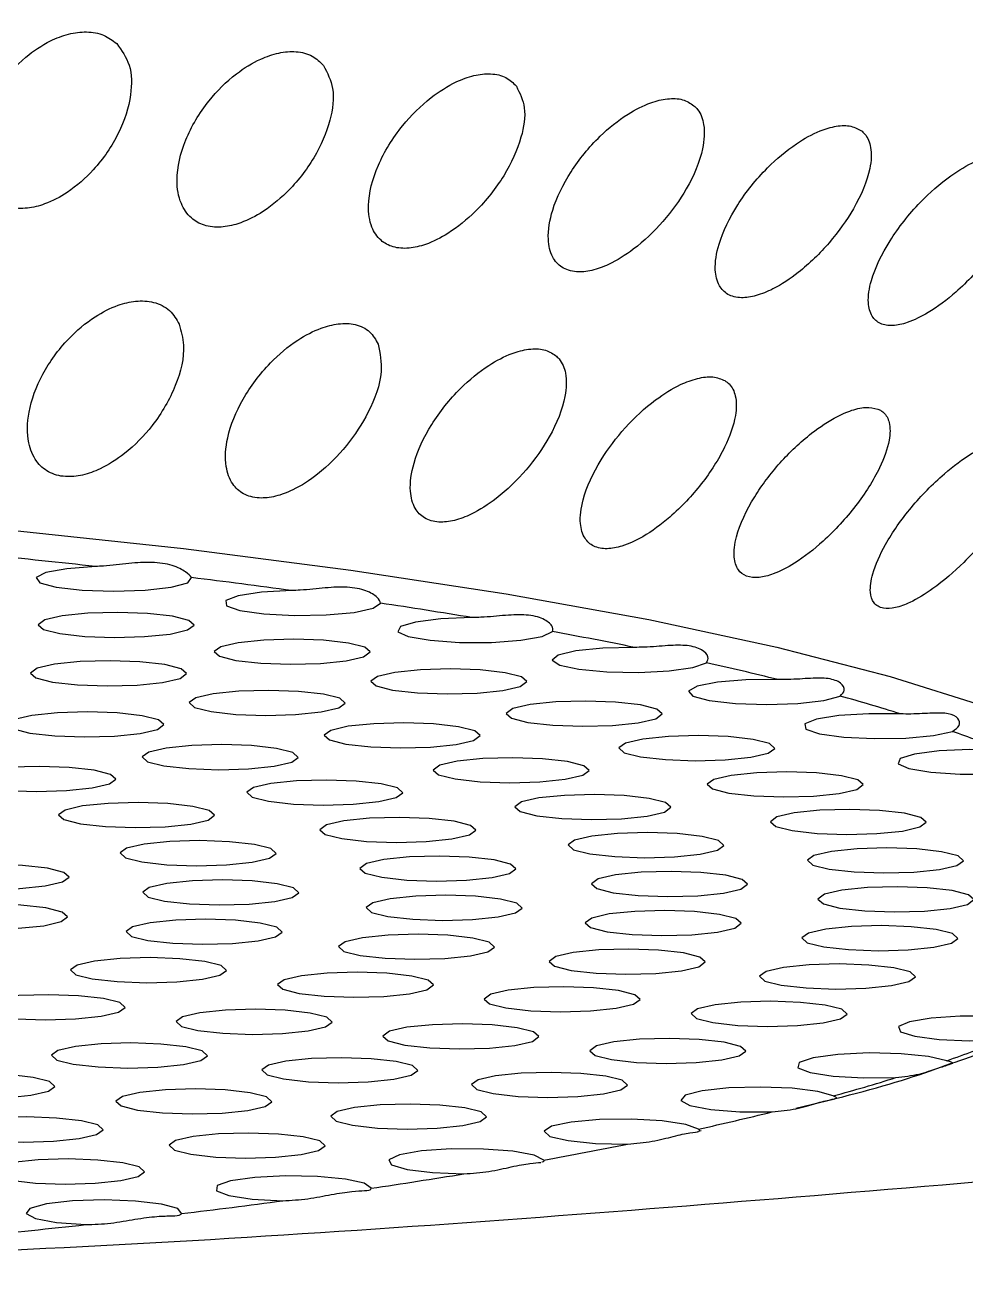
# Model space of a CAD drawing. Extents: x -50 to 28, y -10 to 124.
# Drawn here: x -7.98 to -7.256, y 53.988 to 54.952 of the extents above; entities that cross this region are included whole.
import ezdxf

# ---------------------------------------------------------------- set-up
doc = ezdxf.new("R2010")
doc.units = 0
doc.header["$MEASUREMENT"] = 0
doc.layers.add('GEOMETRY', color=2, linetype='Continuous', lineweight=25)

# ---------------------------------------------------------------- blocks, each defined once
blk = doc.blocks.new('2026 EXCURSION-ENTICE')
at = {"layer": 'GEOMETRY'}
for p, q in [((4.0947, -24.80827), (4.12473, -24.80091)), ((4.0199, -24.8259), (4.02195, -24.82548)), ((3.89942, -24.84946), (3.89964, -24.84942))]:
    blk.add_line(p, q, dxfattribs=at)
at = {"layer": 'GEOMETRY', "flags": 128}
for points in [[(3.48655, -24.36305), (3.6236, -24.37778), (3.75238, -24.39433), (3.87198, -24.41257), (3.98152, -24.43238), (4.08022, -24.45361), (4.16736, -24.47611), (4.24233, -24.49972), (4.30457, -24.52427), (4.35364, -24.54957), (4.38919, -24.57546), (4.41096, -24.60173), (4.41879, -24.62821), (4.41263, -24.6547), (4.39287, -24.68067)], [(3.55612, -24.39151), (3.53381, -24.39321), (3.51766, -24.39621), (3.5104, -24.40001), (3.51326, -24.40395), (3.52575, -24.40738), (3.54577, -24.4097), (3.56992, -24.41053), (3.5941, -24.40973), (3.61423, -24.40743), (3.62689, -24.40402), (3.62994, -24.40008)], [(3.7069, -24.41), (3.6837, -24.41134), (3.66584, -24.41408), (3.65632, -24.41773), (3.65675, -24.4217), (3.66707, -24.4253), (3.68553, -24.42793), (3.709, -24.42914), (3.73353, -24.42874), (3.75497, -24.42678), (3.7697, -24.4236), (3.77524, -24.41973)], [(3.5169, -24.43261), (3.51187, -24.43629), (3.51598, -24.44), (3.52859, -24.44317), (3.54779, -24.44532), (3.57066, -24.44613), (3.59371, -24.44547), (3.61343, -24.44344), (3.62682, -24.44035), (3.63185, -24.43668), (3.62774, -24.43297), (3.61512, -24.4298), (3.59592, -24.42765), (3.57306, -24.42684), (3.55001, -24.4275), (3.53029, -24.42953), (3.5169, -24.43261)], [(3.8455, -24.4308), (3.82164, -24.43178), (3.80223, -24.43422), (3.79055, -24.4377), (3.78857, -24.44165), (3.79661, -24.44539), (3.81333, -24.4483), (3.8359, -24.44988), (3.86052, -24.44988), (3.88306, -24.44828), (3.8997, -24.44536), (3.90765, -24.44161)], [(3.65227, -24.45318), (3.64725, -24.45686), (3.65136, -24.46057), (3.66397, -24.46374), (3.68317, -24.46589), (3.70604, -24.4667), (3.72908, -24.46604), (3.74881, -24.46401), (3.7622, -24.46092), (3.76722, -24.45725), (3.76312, -24.45354), (3.7505, -24.45037), (3.7313, -24.44822), (3.70844, -24.44741), (3.68539, -24.44807), (3.66567, -24.4501), (3.65227, -24.45318)], [(3.97056, -24.45371), (3.94625, -24.45432), (3.9255, -24.45644), (3.91178, -24.45972), (3.9074, -24.46361), (3.91309, -24.46746), (3.92791, -24.47061), (3.94935, -24.47255), (3.97382, -24.47294), (3.99721, -24.47172), (4.01559, -24.46909), (4.02587, -24.46549)], [(3.51111, -24.46982), (3.50609, -24.47349), (3.51019, -24.4772), (3.52281, -24.48037), (3.54201, -24.48252), (3.56487, -24.48333), (3.58792, -24.48267), (3.60764, -24.48064), (3.62104, -24.47756), (3.62606, -24.47388), (3.62195, -24.47017), (3.60934, -24.467), (3.59014, -24.46485), (3.56727, -24.46404), (3.54423, -24.4647), (3.5245, -24.46673), (3.51111, -24.46982)], [(3.77279, -24.47602), (3.76776, -24.4797), (3.77187, -24.4834), (3.78449, -24.48657), (3.80369, -24.48873), (3.82655, -24.48954), (3.8496, -24.48888), (3.86932, -24.48685), (3.88272, -24.48376), (3.88774, -24.48008), (3.88363, -24.47638), (3.87102, -24.47321), (3.85182, -24.47105), (3.82895, -24.47024), (3.8059, -24.4709), (3.78618, -24.47293), (3.77279, -24.47602)], [(4.08084, -24.4785), (4.05632, -24.47873), (4.03441, -24.48051), (4.01879, -24.48356), (4.01206, -24.48736), (4.01536, -24.49127), (4.02813, -24.49464), (4.04824, -24.49691), (4.07231, -24.49769), (4.09632, -24.49686), (4.11623, -24.49455), (4.12872, -24.49115)], [(3.63315, -24.49256), (3.62813, -24.49624), (3.63223, -24.49995), (3.64485, -24.50312), (3.66405, -24.50527), (3.68691, -24.50608), (3.70996, -24.50542), (3.72968, -24.50339), (3.74308, -24.5003), (3.7481, -24.49663), (3.74399, -24.49292), (3.73138, -24.48975), (3.71218, -24.48759), (3.68931, -24.48679), (3.66627, -24.48745), (3.64654, -24.48948), (3.63315, -24.49256)], [(3.87699, -24.50085), (3.87196, -24.50452), (3.87607, -24.50823), (3.88868, -24.5114), (3.90788, -24.51355), (3.93075, -24.51436), (3.9538, -24.5137), (3.97352, -24.51167), (3.98691, -24.50858), (3.99194, -24.50491), (3.98783, -24.5012), (3.97522, -24.49803), (3.95601, -24.49588), (3.93315, -24.49507), (3.9101, -24.49573), (3.89038, -24.49776), (3.87699, -24.50085)], [(3.49371, -24.5091), (3.48869, -24.51277), (3.4928, -24.51648), (3.50541, -24.51965), (3.52461, -24.52181), (3.54748, -24.52261), (3.57052, -24.52195), (3.59025, -24.51992), (3.60364, -24.51684), (3.60866, -24.51316), (3.60456, -24.50945), (3.59194, -24.50628), (3.57274, -24.50413), (3.54988, -24.50332), (3.52683, -24.50398), (3.50711, -24.50601), (3.49371, -24.5091)], [(4.17526, -24.50494), (4.15075, -24.50478), (4.1279, -24.50621), (4.11053, -24.50899), (4.10153, -24.51266), (4.10241, -24.5166), (4.11302, -24.52016), (4.13159, -24.52273), (4.15502, -24.5239), (4.17939, -24.52346), (4.20063, -24.52149), (4.2152, -24.51832)], [(3.73692, -24.51754), (3.7319, -24.52122), (3.736, -24.52493), (3.74862, -24.5281), (3.76782, -24.53025), (3.79069, -24.53106), (3.81373, -24.5304), (3.83346, -24.52837), (3.84685, -24.52528), (3.85187, -24.52161), (3.84777, -24.5179), (3.83515, -24.51473), (3.81595, -24.51258), (3.79309, -24.51177), (3.77004, -24.51243), (3.75032, -24.51446), (3.73692, -24.51754)], [(3.59697, -24.53428), (3.59194, -24.53796), (3.59605, -24.54166), (3.60866, -24.54483), (3.62786, -24.54699), (3.65073, -24.5478), (3.67378, -24.54714), (3.6935, -24.54511), (3.70689, -24.54202), (3.71192, -24.53834), (3.70781, -24.53464), (3.6952, -24.53147), (3.67599, -24.52931), (3.65313, -24.5285), (3.63008, -24.52916), (3.61036, -24.53119), (3.59697, -24.53428)], [(3.96361, -24.52736), (3.95858, -24.53104), (3.96269, -24.53474), (3.9753, -24.53791), (3.9945, -24.54007), (4.01737, -24.54088), (4.04042, -24.54022), (4.06014, -24.53819), (4.07353, -24.5351), (4.07856, -24.53142), (4.07445, -24.52772), (4.06183, -24.52455), (4.04263, -24.52239), (4.01977, -24.52158), (3.99672, -24.52224), (3.977, -24.52427), (3.96361, -24.52736)], [(3.82086, -24.54438), (3.81584, -24.54806), (3.81994, -24.55177), (3.83256, -24.55494), (3.85176, -24.55709), (3.87462, -24.5579), (3.89767, -24.55724), (3.91739, -24.55521), (3.93079, -24.55212), (3.93581, -24.54845), (3.9317, -24.54474), (3.91909, -24.54157), (3.89989, -24.53941), (3.87702, -24.53861), (3.85398, -24.53927), (3.83425, -24.5413), (3.82086, -24.54438)], [(4.25289, -24.53274), (4.22862, -24.5322), (4.20505, -24.53327), (4.18609, -24.53576), (4.17491, -24.53927), (4.17336, -24.5432), (4.18171, -24.5469), (4.19857, -24.54976), (4.22112, -24.55129), (4.24561, -24.55125), (4.26796, -24.54964), (4.28444, -24.54673)], [(3.45678, -24.55108), (3.45175, -24.55475), (3.45586, -24.55846), (3.46847, -24.56163), (3.48767, -24.56378), (3.51054, -24.56459), (3.53359, -24.56393), (3.55331, -24.5619), (3.5667, -24.55882), (3.57173, -24.55514), (3.56762, -24.55143), (3.555, -24.54826), (3.5358, -24.54611), (3.51294, -24.5453), (3.48989, -24.54596), (3.47017, -24.54799), (3.45678, -24.55108)], [(3.67747, -24.56152), (3.67244, -24.5652), (3.67655, -24.56891), (3.68916, -24.57208), (3.70837, -24.57423), (3.73123, -24.57504), (3.75428, -24.57438), (3.774, -24.57235), (3.78739, -24.56926), (3.79242, -24.56559), (3.78831, -24.56188), (3.7757, -24.55871), (3.7565, -24.55656), (3.73363, -24.55575), (3.71058, -24.55641), (3.69086, -24.55844), (3.67747, -24.56152)], [(4.0316, -24.55524), (4.02657, -24.55892), (4.03068, -24.56263), (4.04329, -24.5658), (4.0625, -24.56795), (4.08536, -24.56876), (4.10841, -24.5681), (4.12813, -24.56607), (4.14152, -24.56298), (4.14655, -24.55931), (4.14244, -24.5556), (4.12983, -24.55243), (4.11063, -24.55028), (4.08776, -24.54947), (4.06471, -24.55013), (4.04499, -24.55216), (4.0316, -24.55524)], [(3.8837, -24.57267), (3.87867, -24.57635), (3.88278, -24.58006), (3.89539, -24.58323), (3.9146, -24.58538), (3.93746, -24.58619), (3.96051, -24.58553), (3.98023, -24.5835), (3.99362, -24.58041), (3.99865, -24.57674), (3.99454, -24.57303), (3.98193, -24.56986), (3.96273, -24.56771), (3.93986, -24.5669), (3.91681, -24.56756), (3.89709, -24.56959), (3.8837, -24.57267)], [(3.53267, -24.57884), (3.52764, -24.58251), (3.53175, -24.58622), (3.54436, -24.58939), (3.56356, -24.59154), (3.58643, -24.59235), (3.60948, -24.59169), (3.6292, -24.58966), (3.64259, -24.58657), (3.64762, -24.5829), (3.64351, -24.57919), (3.63089, -24.57602), (3.61169, -24.57387), (3.58883, -24.57306), (3.56578, -24.57372), (3.54606, -24.57575), (3.53267, -24.57884)], [(3.73366, -24.5903), (3.72864, -24.59398), (3.73274, -24.59768), (3.74536, -24.60086), (3.76456, -24.60301), (3.78742, -24.60382), (3.81047, -24.60316), (3.83019, -24.60113), (3.84359, -24.59804), (3.84861, -24.59436), (3.8445, -24.59066), (3.83189, -24.58749), (3.81269, -24.58533), (3.78982, -24.58453), (3.76678, -24.58519), (3.74705, -24.58721), (3.73366, -24.5903)], [(4.08014, -24.58416), (4.07512, -24.58784), (4.07923, -24.59154), (4.09184, -24.59471), (4.11104, -24.59687), (4.13391, -24.59767), (4.15695, -24.59701), (4.17668, -24.59499), (4.19007, -24.5919), (4.19509, -24.58822), (4.19099, -24.58452), (4.17837, -24.58134), (4.15917, -24.57919), (4.13631, -24.57838), (4.11326, -24.57904), (4.09354, -24.58107), (4.08014, -24.58416)], [(3.92449, -24.60199), (3.91946, -24.60567), (3.92357, -24.60937), (3.93618, -24.61254), (3.95538, -24.6147), (3.97825, -24.61551), (4.0013, -24.61485), (4.02102, -24.61282), (4.03441, -24.60973), (4.03944, -24.60605), (4.03533, -24.60235), (4.02272, -24.59918), (4.00351, -24.59702), (3.98065, -24.59621), (3.9576, -24.59688), (3.93788, -24.5989), (3.92449, -24.60199)], [(3.57994, -24.60819), (3.57492, -24.61187), (3.57902, -24.61557), (3.59164, -24.61874), (3.61084, -24.6209), (3.63371, -24.62171), (3.65675, -24.62104), (3.67648, -24.61902), (3.68987, -24.61593), (3.69489, -24.61225), (3.69079, -24.60855), (3.67817, -24.60538), (3.65897, -24.60322), (3.63611, -24.60241), (3.61306, -24.60307), (3.59334, -24.6051), (3.57994, -24.60819)], [(3.76446, -24.62006), (3.75943, -24.62373), (3.76354, -24.62744), (3.77615, -24.63061), (3.79535, -24.63276), (3.81822, -24.63357), (3.84127, -24.63291), (3.86099, -24.63088), (3.87438, -24.62779), (3.87941, -24.62412), (3.8753, -24.62041), (3.86268, -24.61724), (3.84348, -24.61509), (3.82062, -24.61428), (3.79757, -24.61494), (3.77785, -24.61697), (3.76446, -24.62006)], [(4.10865, -24.61376), (4.10363, -24.61743), (4.10774, -24.62114), (4.12035, -24.62431), (4.13955, -24.62646), (4.16242, -24.62727), (4.18547, -24.62661), (4.20519, -24.62458), (4.21858, -24.62149), (4.22361, -24.61782), (4.2195, -24.61411), (4.20688, -24.61094), (4.18768, -24.60879), (4.16482, -24.60798), (4.14177, -24.60864), (4.12205, -24.61067), (4.10865, -24.61376)], [(3.42076, -24.62644), (3.41574, -24.63012), (3.41984, -24.63383), (3.43246, -24.637), (3.45166, -24.63915), (3.47453, -24.63996), (3.49757, -24.6393), (3.51729, -24.63727), (3.53069, -24.63418), (3.53571, -24.63051), (3.53161, -24.6268), (3.51899, -24.62363), (3.49979, -24.62147), (3.47693, -24.62067), (3.45388, -24.62133), (3.43416, -24.62336), (3.42076, -24.62644)], [(3.94261, -24.63189), (3.93758, -24.63557), (3.94169, -24.63927), (3.95431, -24.64244), (3.97351, -24.6446), (3.99637, -24.64541), (4.01942, -24.64475), (4.03914, -24.64272), (4.05253, -24.63963), (4.05756, -24.63595), (4.05345, -24.63225), (4.04084, -24.62908), (4.02164, -24.62692), (3.99877, -24.62611), (3.97572, -24.62677), (3.956, -24.6288), (3.94261, -24.63189)], [(3.59739, -24.63838), (3.59236, -24.64206), (3.59647, -24.64577), (3.60908, -24.64894), (3.62828, -24.65109), (3.65115, -24.6519), (3.6742, -24.65124), (3.69392, -24.64921), (3.70731, -24.64612), (3.71234, -24.64245), (3.70823, -24.63874), (3.69562, -24.63557), (3.67641, -24.63341), (3.65355, -24.63261), (3.6305, -24.63327), (3.61078, -24.6353), (3.59739, -24.63838)], [(3.76925, -24.65021), (3.76423, -24.65389), (3.76834, -24.65759), (3.78095, -24.66076), (3.80015, -24.66292), (3.82302, -24.66372), (3.84606, -24.66306), (3.86579, -24.66104), (3.87918, -24.65795), (3.8842, -24.65427), (3.8801, -24.65057), (3.86748, -24.64739), (3.84828, -24.64524), (3.82542, -24.64443), (3.80237, -24.64509), (3.78265, -24.64712), (3.76925, -24.65021)], [(4.11679, -24.64368), (4.11176, -24.64735), (4.11587, -24.65106), (4.12848, -24.65423), (4.14768, -24.65638), (4.17055, -24.65719), (4.1936, -24.65653), (4.21332, -24.6545), (4.22671, -24.65142), (4.23174, -24.64774), (4.22763, -24.64403), (4.21502, -24.64086), (4.19581, -24.63871), (4.17295, -24.6379), (4.1499, -24.63856), (4.13018, -24.64059), (4.11679, -24.64368)], [(3.41961, -24.65699), (3.41459, -24.66067), (3.4187, -24.66438), (3.43131, -24.66755), (3.45051, -24.6697), (3.47338, -24.67051), (3.49642, -24.66985), (3.51615, -24.66782), (3.52954, -24.66473), (3.53456, -24.66106), (3.53046, -24.65735), (3.51784, -24.65418), (3.49864, -24.65203), (3.47578, -24.65122), (3.45273, -24.65188), (3.43301, -24.65391), (3.41961, -24.65699)], [(3.58455, -24.66864), (3.57952, -24.67231), (3.58363, -24.67602), (3.59624, -24.67919), (3.61544, -24.68134), (3.63831, -24.68215), (3.66136, -24.68149), (3.68108, -24.67946), (3.69447, -24.67637), (3.6995, -24.6727), (3.69539, -24.66899), (3.68278, -24.66582), (3.66357, -24.66367), (3.64071, -24.66286), (3.61766, -24.66352), (3.59794, -24.66555), (3.58455, -24.66864)], [(3.93779, -24.66192), (3.93277, -24.6656), (3.93688, -24.6693), (3.94949, -24.67248), (3.96869, -24.67463), (3.99156, -24.67544), (4.0146, -24.67478), (4.03433, -24.67275), (4.04772, -24.66966), (4.05274, -24.66598), (4.04864, -24.66228), (4.03602, -24.65911), (4.01682, -24.65695), (3.99396, -24.65615), (3.97091, -24.65681), (3.95119, -24.65883), (3.93779, -24.66192)], [(3.74796, -24.68018), (3.74294, -24.68385), (3.74705, -24.68756), (3.75966, -24.69073), (3.77886, -24.69288), (3.80173, -24.69369), (3.82478, -24.69303), (3.8445, -24.691), (3.85789, -24.68792), (3.86292, -24.68424), (3.85881, -24.68053), (3.84619, -24.67736), (3.82699, -24.67521), (3.80413, -24.6744), (3.78108, -24.67506), (3.76136, -24.67709), (3.74796, -24.68018)], [(4.10444, -24.67356), (4.09942, -24.67724), (4.10352, -24.68094), (4.11614, -24.68412), (4.13534, -24.68627), (4.15821, -24.68708), (4.18125, -24.68642), (4.20097, -24.68439), (4.21437, -24.6813), (4.21939, -24.67762), (4.21529, -24.67392), (4.20267, -24.67075), (4.18347, -24.66859), (4.1606, -24.66779), (4.13756, -24.66845), (4.11784, -24.67047), (4.10444, -24.67356)], [(3.54176, -24.69817), (3.53673, -24.70184), (3.54084, -24.70555), (3.55345, -24.70872), (3.57265, -24.71087), (3.59552, -24.71168), (3.61857, -24.71102), (3.63829, -24.70899), (3.65168, -24.70591), (3.65671, -24.70223), (3.6526, -24.69852), (3.63998, -24.69535), (3.62078, -24.6932), (3.59792, -24.69239), (3.57487, -24.69305), (3.55515, -24.69508), (3.54176, -24.69817)], [(3.91011, -24.69163), (3.90509, -24.69531), (3.90919, -24.69901), (3.92181, -24.70219), (3.94101, -24.70434), (3.96388, -24.70515), (3.98692, -24.70449), (4.00665, -24.70246), (4.02004, -24.69937), (4.02506, -24.69569), (4.02096, -24.69199), (4.00834, -24.68882), (3.98914, -24.68666), (3.96628, -24.68586), (3.94323, -24.68652), (3.92351, -24.68854), (3.91011, -24.69163)], [(3.701, -24.70938), (3.69597, -24.71306), (3.70008, -24.71676), (3.7127, -24.71993), (3.7319, -24.72209), (3.75476, -24.72289), (3.77781, -24.72223), (3.79753, -24.72021), (3.81092, -24.71712), (3.81595, -24.71344), (3.81184, -24.70974), (3.79923, -24.70656), (3.78003, -24.70441), (3.75716, -24.7036), (3.73411, -24.70426), (3.71439, -24.70629), (3.701, -24.70938)], [(4.07177, -24.70305), (4.06674, -24.70672), (4.07085, -24.71043), (4.08347, -24.7136), (4.10267, -24.71575), (4.12553, -24.71656), (4.14858, -24.7159), (4.1683, -24.71387), (4.18169, -24.71079), (4.18672, -24.70711), (4.18261, -24.7034), (4.17, -24.70023), (4.1508, -24.69808), (4.12793, -24.69727), (4.10488, -24.69793), (4.08516, -24.69996), (4.07177, -24.70305)], [(3.4638, -24.72669), (3.45877, -24.73036), (3.46288, -24.73407), (3.4755, -24.73724), (3.4947, -24.7394), (3.51756, -24.7402), (3.54061, -24.73954), (3.56033, -24.73751), (3.57373, -24.73443), (3.57875, -24.73075), (3.57464, -24.72704), (3.56203, -24.72387), (3.54283, -24.72172), (3.51996, -24.72091), (3.49691, -24.72157), (3.47719, -24.7236), (3.4638, -24.72669)], [(3.85998, -24.72057), (3.85496, -24.72425), (3.85907, -24.72795), (3.87168, -24.73113), (3.89088, -24.73328), (3.91375, -24.73409), (3.93679, -24.73343), (3.95652, -24.7314), (3.96991, -24.72831), (3.97493, -24.72463), (3.97083, -24.72093), (3.95821, -24.71776), (3.93901, -24.7156), (3.91615, -24.7148), (3.8931, -24.71546), (3.87338, -24.71748), (3.85998, -24.72057)], [(3.62297, -24.73789), (3.61795, -24.74157), (3.62205, -24.74528), (3.63467, -24.74845), (3.65387, -24.7506), (3.67673, -24.75141), (3.69978, -24.75075), (3.7195, -24.74872), (3.7329, -24.74563), (3.73792, -24.74196), (3.73381, -24.73825), (3.7212, -24.73508), (3.702, -24.73293), (3.67913, -24.73212), (3.65609, -24.73278), (3.63636, -24.73481), (3.62297, -24.73789)], [(4.01916, -24.73178), (4.01414, -24.73545), (4.01825, -24.73916), (4.03086, -24.74233), (4.05006, -24.74449), (4.07293, -24.74529), (4.09597, -24.74463), (4.1157, -24.7426), (4.12909, -24.73952), (4.13411, -24.73584), (4.13001, -24.73213), (4.11739, -24.72896), (4.09819, -24.72681), (4.07533, -24.726), (4.05228, -24.72666), (4.03256, -24.72869), (4.01916, -24.73178)], [(4.28435, -24.74181), (4.26772, -24.73896), (4.24542, -24.7374), (4.22112, -24.7374), (4.19879, -24.73894), (4.18211, -24.74178), (4.17381, -24.74546), (4.17526, -24.74936), (4.18621, -24.75285), (4.20487, -24.75535), (4.22818, -24.75646), (4.25231, -24.75599)], [(3.78214, -24.7491), (3.77712, -24.75278), (3.78122, -24.75648), (3.79384, -24.75965), (3.81304, -24.76181), (3.8359, -24.76262), (3.85895, -24.76196), (3.87867, -24.75993), (3.89207, -24.75684), (3.89709, -24.75316), (3.89298, -24.74946), (3.88037, -24.74629), (3.86117, -24.74413), (3.8383, -24.74332), (3.81526, -24.74398), (3.79553, -24.74601), (3.78214, -24.7491)], [(3.52713, -24.76382), (3.5221, -24.7675), (3.52621, -24.77121), (3.53882, -24.77438), (3.55802, -24.77653), (3.58089, -24.77734), (3.60394, -24.77668), (3.62366, -24.77465), (3.63705, -24.77156), (3.64208, -24.76789), (3.63797, -24.76418), (3.62535, -24.76101), (3.60615, -24.75885), (3.58329, -24.75805), (3.56024, -24.75871), (3.54052, -24.76074), (3.52713, -24.76382)], [(3.94131, -24.76031), (3.93629, -24.76398), (3.94039, -24.76769), (3.95301, -24.77086), (3.97221, -24.77301), (3.99507, -24.77382), (4.01812, -24.77316), (4.03784, -24.77113), (4.05124, -24.76805), (4.05626, -24.76437), (4.05216, -24.76066), (4.03954, -24.75749), (4.02034, -24.75534), (3.99747, -24.75453), (3.97443, -24.75519), (3.9547, -24.75722), (3.94131, -24.76031)], [(3.68898, -24.77514), (3.68395, -24.77882), (3.68806, -24.78252), (3.70067, -24.78569), (3.71987, -24.78785), (3.74274, -24.78866), (3.76579, -24.78799), (3.78551, -24.78597), (3.7989, -24.78288), (3.80393, -24.7792), (3.79982, -24.7755), (3.7872, -24.77233), (3.768, -24.77017), (3.74514, -24.76936), (3.72209, -24.77002), (3.70237, -24.77205), (3.68898, -24.77514)], [(4.2109, -24.7717), (4.19684, -24.7684), (4.17566, -24.7663), (4.151, -24.76576), (4.12711, -24.76688), (4.10809, -24.76946), (4.09721, -24.77306), (4.09636, -24.77706), (4.10566, -24.78077), (4.12353, -24.78355), (4.14689, -24.78493), (4.17172, -24.78467)], [(3.85026, -24.78643), (3.84524, -24.79011), (3.84934, -24.79382), (3.86196, -24.79699), (3.88116, -24.79914), (3.90402, -24.79995), (3.92707, -24.79929), (3.94679, -24.79726), (3.96019, -24.79417), (3.96521, -24.7905), (3.96111, -24.78679), (3.94849, -24.78362), (3.92929, -24.78147), (3.90642, -24.78066), (3.88338, -24.78132), (3.86365, -24.78335), (3.85026, -24.78643)], [(3.40982, -24.78736), (3.40479, -24.79104), (3.4089, -24.79474), (3.42151, -24.79791), (3.44071, -24.80007), (3.46358, -24.80087), (3.48663, -24.80021), (3.50635, -24.79819), (3.51974, -24.7951), (3.52477, -24.79142), (3.52066, -24.78772), (3.50805, -24.78455), (3.48884, -24.78239), (3.46598, -24.78158), (3.44293, -24.78224), (3.42321, -24.78427), (3.40982, -24.78736)], [(3.57665, -24.79915), (3.57163, -24.80282), (3.57574, -24.80653), (3.58835, -24.8097), (3.60755, -24.81185), (3.63042, -24.81266), (3.65346, -24.812), (3.67319, -24.80997), (3.68658, -24.80689), (3.6916, -24.80321), (3.6875, -24.7995), (3.67488, -24.79633), (3.65568, -24.79418), (3.63282, -24.79337), (3.60977, -24.79403), (3.59005, -24.79606), (3.57665, -24.79915)], [(4.12353, -24.79878), (4.11156, -24.79528), (4.09177, -24.79286), (4.06758, -24.79193), (4.04314, -24.79267), (4.02264, -24.79493), (4.00961, -24.79833), (4.00627, -24.80229), (4.01322, -24.80613), (4.02924, -24.80919), (4.0516, -24.81094), (4.07645, -24.81108)], [(3.74192, -24.8108), (3.7369, -24.81447), (3.74101, -24.81818), (3.75362, -24.82135), (3.77282, -24.8235), (3.79569, -24.82431), (3.81873, -24.82365), (3.83846, -24.82162), (3.85185, -24.81854), (3.85687, -24.81486), (3.85277, -24.81115), (3.84015, -24.80798), (3.82095, -24.80583), (3.79809, -24.80502), (3.77504, -24.80568), (3.75532, -24.80771), (3.74192, -24.8108)], [(3.44687, -24.82076), (3.44185, -24.82443), (3.44596, -24.82814), (3.45857, -24.83131), (3.47777, -24.83346), (3.50064, -24.83427), (3.52368, -24.83361), (3.54341, -24.83158), (3.5568, -24.8285), (3.56182, -24.82482), (3.55772, -24.82111), (3.5451, -24.81794), (3.5259, -24.81579), (3.50304, -24.81498), (3.47999, -24.81564), (3.46027, -24.81767), (3.44687, -24.82076)], [(4.01987, -24.82433), (4.01008, -24.82066), (3.99188, -24.81794), (3.9684, -24.81664), (3.94365, -24.81698), (3.92188, -24.81891), (3.90681, -24.82208), (3.90105, -24.82597), (3.90556, -24.8299), (3.91958, -24.83319), (3.9407, -24.8353), (3.96531, -24.83584)], [(3.61761, -24.8331), (3.61258, -24.83678), (3.61669, -24.84048), (3.6293, -24.84365), (3.64851, -24.84581), (3.67137, -24.84662), (3.69442, -24.84596), (3.71414, -24.84393), (3.72753, -24.84084), (3.73256, -24.83716), (3.72845, -24.83346), (3.71584, -24.83029), (3.69664, -24.82813), (3.67377, -24.82732), (3.65072, -24.82798), (3.631, -24.83001), (3.61761, -24.8331)], [(3.47882, -24.85307), (3.47379, -24.85675), (3.4779, -24.86046), (3.49051, -24.86363), (3.50971, -24.86578), (3.53258, -24.86659), (3.55563, -24.86593), (3.57535, -24.8639), (3.58874, -24.86081), (3.59377, -24.85714), (3.58966, -24.85343), (3.57705, -24.85026), (3.55784, -24.84811), (3.53498, -24.8473), (3.51193, -24.84796), (3.49221, -24.84999), (3.47882, -24.85307)], [(3.90094, -24.8481), (3.89343, -24.8443), (3.87698, -24.84131), (3.85443, -24.83965), (3.82961, -24.83959), (3.80679, -24.84116), (3.78986, -24.84407), (3.78171, -24.84784), (3.78375, -24.85182), (3.79562, -24.85532), (3.81529, -24.85776), (3.8394, -24.8587)], [(3.76793, -24.86985), (3.76275, -24.86595), (3.74821, -24.86272), (3.7268, -24.86071), (3.70217, -24.86027), (3.67852, -24.86146), (3.65989, -24.86409), (3.64946, -24.8677), (3.649, -24.87169), (3.6586, -24.87536), (3.67662, -24.8781), (3.69999, -24.87943)], [(3.62215, -24.88936), (3.61934, -24.8854), (3.60685, -24.88197), (3.58679, -24.87963), (3.56258, -24.8788), (3.53834, -24.87961), (3.5182, -24.88193), (3.50559, -24.88535), (3.50265, -24.8893), (3.50989, -24.89311), (3.52607, -24.89612), (3.54844, -24.89783)]]:
    blk.add_lwpolyline(points, dxfattribs=at)
at = {"layer": 'GEOMETRY'}
for centre, radius, start, end in [((2.77645, -31.45842), 7.10979, 83.704236, 84.376073), ((2.93043, -30.13432), 5.77675, 82.275382, 83.044975), ((3.1127, -28.85582), 4.48529, 80.59694, 81.50556), ((3.31526, -27.69114), 3.30308, 78.55724, 79.66848), ((3.52759, -26.69357), 2.28311, 75.97631, 77.39401), ((3.73744, -25.8973), 1.45958, 72.54484, 74.45023), ((3.93193, -25.31491), 0.84546, 67.68946, 70.42458), ((3.92609, -23.95855), 0.86159, 289.30307, 292.24838), ((3.72767, -23.35812), 1.49406, 285.36444, 287.29007), ((3.51727, -22.5512), 2.32803, 282.46777, 283.89795), ((3.30504, -21.54403), 3.35738, 280.22359, 281.34184), ((3.10317, -20.37191), 4.5468, 278.407, 279.31863), ((2.92209, -19.0891), 5.84235, 276.881993, 277.651549), ((2.76964, -17.76452), 7.17569, 275.561323, 276.230714)]:
    blk.add_arc(centre, radius, start, end, dxfattribs=at)
for points, knots in [([(36.64275, -38.98494), (36.64275, -38.95384), (36.64275, -38.92088), (36.64276, -38.85183), (36.64277, -38.81574), (36.64279, -38.70436), (36.64281, -38.6259), (36.64285, -38.47155), (36.64287, -38.39587), (36.6429, -38.29176), (36.64292, -38.25859), (36.64293, -38.19595), (36.64294, -38.16648), (36.64296, -38.1112), (36.64297, -38.08539), (36.64298, -38.03658), (36.64299, -38.01359), (36.643, -37.96857), (36.643, -37.94631), (36.64301, -37.90158), (36.64302, -37.87921), (36.64304, -37.76739), (36.64305, -37.6779), (36.64308, -37.23022), (36.64301, -36.87107), (36.64249, -36.14825), (36.64204, -35.78461), (36.64066, -35.0531), (36.63974, -34.68525), (36.63615, -33.5784), (36.63268, -32.8363), (36.62577, -31.73289), (36.62318, -31.3667), (36.61743, -30.6389), (36.61426, -30.27732), (36.60733, -29.55793), (36.60357, -29.20014), (36.59537, -28.48447), (36.59094, -28.12666), (36.57661, -27.05376), (36.56566, -26.33923), (36.52817, -24.19817), (36.49703, -22.77405), (36.43807, -20.63401), (36.41635, -19.91996), (36.38013, -18.84778), (36.36745, -18.49021), (36.34075, -17.77496), (36.32674, -17.41736), (36.29725, -16.70188), (36.28176, -16.34392), (36.24918, -15.62761), (36.23208, -15.26928), (36.19611, -14.55276), (36.17723, -14.19459), (36.13732, -13.47885), (36.1163, -13.12129), (36.04908, -12.0493), (35.99865, -11.33502), (35.88051, -9.90726), (35.8128, -9.1939), (35.72316, -8.39292), (35.71301, -8.3039), (35.69748, -8.17048), (35.69226, -8.12605), (35.68177, -8.03712), (35.67652, -7.99248), (35.66498, -7.90276), (35.6586, -7.85773), (35.64476, -7.76839), (35.63733, -7.72411), (35.62141, -7.63592), (35.6129, -7.59194), (35.59464, -7.50363), (35.5849, -7.45931), (35.49226, -7.06208), (35.37403, -6.71743), (35.0708, -6.05918), (34.8858, -5.74557), (34.45626, -5.1619), (34.21172, -4.89182), (33.67305, -4.40639), (33.37897, -4.19111), (32.75337, -3.82414), (32.42189, -3.67248), (31.90695, -3.49742), (31.73235, -3.44778), (31.46737, -3.38674), (31.37853, -3.36864), (31.24467, -3.34485), (31.19995, -3.33748), (31.11015, -3.32386), (31.06524, -3.31768), (30.99807, -3.30921), (30.97566, -3.3065), (30.93112, -3.3012), (30.90895, -3.29858), (30.86443, -3.29333), (30.84202, -3.29069), (30.79633, -3.28534), (30.77306, -3.28263), (30.70196, -3.27439), (30.65279, -3.26875), (30.55439, -3.25758), (30.50538, -3.25208), (30.4346, -3.24421), (30.41145, -3.24164), (30.36594, -3.23663), (30.34359, -3.23418), (30.2768, -3.2269), (30.2323, -3.22209), (30.09874, -3.2078), (30.00968, -3.19845), (29.20797, -3.11587), (28.49434, -3.05351), (27.0663, -2.94438), (26.35188, -2.89759), (25.45852, -2.84516), (25.27984, -2.83498), (24.92243, -2.81516), (24.7437, -2.80551), (24.20822, -2.77733), (23.85227, -2.75956), (23.14376, -2.72581), (22.79115, -2.70984), (22.08795, -2.67944), (21.73732, -2.66502), (21.03556, -2.63749), (20.68439, -2.62439), (19.97931, -2.59931), (19.62534, -2.58735), (18.9141, -2.56445), (18.55678, -2.55352), (17.84134, -2.5327), (17.48358, -2.52283), (16.41004, -2.49471), (15.69392, -2.47793), (14.26071, -2.44784), (13.54364, -2.43452), (12.10943, -2.41094), (11.39231, -2.40069), (9.95888, -2.38294), (9.2426, -2.37544), (8.16878, -2.36603), (7.81093, -2.3632), (7.27416, -2.35938), (7.09524, -2.35818), (6.73401, -2.35592), (6.55172, -2.35485), (6.18234, -2.35286), (5.99527, -2.35193), (5.6165, -2.35019), (5.42481, -2.34939), (4.84471, -2.34714), (4.45117, -2.34589), (3.8632, -2.3443), (3.66764, -2.34382), (3.27944, -2.34296), (3.08681, -2.34257), (2.70594, -2.34189), (2.51771, -2.34158), (2.1461, -2.34105), (1.96273, -2.34082), (1.59986, -2.34043), (1.42037, -2.34027), (1.06238, -2.34001), (0.88353, -2.33991), (0.34678, -2.33968), (-0.01105, -2.33965), (-1.08454, -2.33988), (-1.8002, -2.34049), (-3.23154, -2.3427), (-3.9472, -2.3443), (-5.37856, -2.34893), (-6.09427, -2.35203), (-7.52566, -2.36077), (-8.24117, -2.36631), (-9.67381, -2.37985), (-10.39103, -2.38788), (-11.82705, -2.4068), (-12.54578, -2.41767), (-13.98296, -2.44257), (-14.70133, -2.4566), (-16.13619, -2.48817), (-16.85262, -2.50572), (-17.74725, -2.5302), (-17.92614, -2.53523), (-18.28389, -2.54554), (-18.46281, -2.55084), (-18.99899, -2.56711), (-19.3554, -2.57848), (-20.06362, -2.60223), (-20.4155, -2.61463), (-21.1159, -2.64056), (-21.46449, -2.65409), (-22.16139, -2.68253), (-22.50976, -2.69743), (-23.20939, -2.72886), (-23.5607, -2.7454), (-24.2677, -2.78039), (-24.62345, -2.79885), (-25.15889, -2.82819), (-25.33763, -2.83825), (-25.695, -2.85894), (-25.87369, -2.86958), (-26.40992, -2.90255), (-26.76764, -2.9259), (-27.48338, -2.9761), (-27.84137, -3.00294), (-28.55686, -3.06082), (-28.91433, -3.09186), (-29.44973, -3.14215), (-29.62807, -3.15953), (-29.8954, -3.18663), (-29.98448, -3.19583), (-30.11807, -3.20989), (-30.16255, -3.21462), (-30.2294, -3.22179), (-30.2518, -3.2242), (-30.29737, -3.22914), (-30.32053, -3.23167), (-30.39131, -3.23941), (-30.44032, -3.24483), (-30.53964, -3.25592), (-30.58982, -3.26158), (-30.68779, -3.27275), (-30.73544, -3.27824), (-30.82716, -3.28893), (-30.87132, -3.29414), (-30.938, -3.30201), (-30.96025, -3.30464), (-31.00492, -3.31006), (-31.02738, -3.31285), (-31.09475, -3.32168), (-31.13964, -3.32816), (-31.27401, -3.34931), (-31.36316, -3.36566), (-31.8068, -3.45864), (-32.15405, -3.56907), (-32.81922, -3.85758), (-33.1371, -4.03563), (-33.73057, -4.45222), (-34.00613, -4.69077), (-34.5034, -5.2184), (-34.7251, -5.50743), (-35.10574, -6.12426), (-35.26468, -6.45207), (-35.45125, -6.96288), (-35.50478, -7.13609), (-35.57205, -7.40085), (-35.59227, -7.48982), (-35.61909, -7.62357), (-35.62744, -7.66821), (-35.63911, -7.73523), (-35.64286, -7.75758), (-35.65007, -7.80231), (-35.65355, -7.82481), (-35.6601, -7.86889), (-35.66315, -7.89042), (-35.66897, -7.93349), (-35.67176, -7.95518), (-35.67727, -7.99952), (-35.67997, -8.02197), (-35.68527, -8.06658), (-35.68789, -8.0888), (-35.70095, -8.19977), (-35.71129, -8.2888), (-35.74161, -8.55575), (-35.76107, -8.7338), (-35.85481, -9.62444), (-35.91853, -10.33814), (-36.02995, -11.7663), (-36.07765, -12.48074), (-36.16296, -13.91021), (-36.20073, -14.62518), (-36.26974, -16.05524), (-36.30089, -16.77038), (-36.35758, -18.20088), (-36.38312, -18.91623), (-36.42951, -20.3451), (-36.45035, -21.05865), (-36.48803, -22.48454), (-36.50488, -23.19694), (-36.53513, -24.62226), (-36.54853, -25.33525), (-36.5723, -26.76309), (-36.58268, -27.478), (-36.59394, -28.37238), (-36.59611, -28.55129), (-36.60028, -28.90912), (-36.60228, -29.08799), (-36.60804, -29.62526), (-36.61156, -29.9845), (-36.61802, -30.70773), (-36.62096, -31.07168), (-36.62626, -31.80412), (-36.62863, -32.17257), (-36.63488, -33.28165), (-36.63791, -34.02584), (-36.64087, -35.13259), (-36.64159, -35.49991), (-36.6426, -36.22979), (-36.64288, -36.59232), (-36.64312, -37.3131), (-36.64309, -37.67131), (-36.64299, -38.07388), (-36.64298, -38.11869), (-36.64295, -38.20787), (-36.64294, -38.25207), (-36.64291, -38.33844), (-36.6429, -38.38063), (-36.64287, -38.46262), (-36.64286, -38.50244), (-36.64282, -38.61879), (-36.6428, -38.69211), (-36.64277, -38.8373), (-36.64277, -38.9094), (-36.64277, -38.98494)], [0, 0, 0, 0, 0.000488, 0.000488, 0.000977, 0.000977, 0.001953, 0.001953, 0.00293, 0.00293, 0.003418, 0.003418, 0.003906, 0.003906, 0.004395, 0.004395, 0.004883, 0.004883, 0.005371, 0.005371, 0.005859, 0.005859, 0.007813, 0.007813, 0.015625, 0.015625, 0.023438, 0.023438, 0.03125, 0.03125, 0.046875, 0.046875, 0.054688, 0.054688, 0.0625, 0.0625, 0.070313, 0.070313, 0.078125, 0.078125, 0.09375, 0.09375, 0.125, 0.125, 0.140625, 0.140625, 0.148438, 0.148438, 0.15625, 0.15625, 0.164063, 0.164063, 0.171875, 0.171875, 0.179688, 0.179688, 0.1875, 0.1875, 0.203125, 0.203125, 0.21875, 0.21875, 0.220703, 0.220703, 0.22168, 0.22168, 0.222656, 0.222656, 0.223633, 0.223633, 0.224609, 0.224609, 0.225586, 0.225586, 0.226563, 0.226563, 0.234375, 0.234375, 0.242188, 0.242188, 0.25, 0.25, 0.257813, 0.257813, 0.265625, 0.265625, 0.269531, 0.269531, 0.271484, 0.271484, 0.272461, 0.272461, 0.273438, 0.273438, 0.273926, 0.273926, 0.274414, 0.274414, 0.274902, 0.274902, 0.275391, 0.275391, 0.276367, 0.276367, 0.277344, 0.277344, 0.277832, 0.277832, 0.27832, 0.27832, 0.279297, 0.279297, 0.28125, 0.28125, 0.296875, 0.296875, 0.3125, 0.3125, 0.316406, 0.316406, 0.320313, 0.320313, 0.328125, 0.328125, 0.335938, 0.335938, 0.34375, 0.34375, 0.351563, 0.351563, 0.359375, 0.359375, 0.367188, 0.367188, 0.375, 0.375, 0.390625, 0.390625, 0.40625, 0.40625, 0.421875, 0.421875, 0.4375, 0.4375, 0.445313, 0.445313, 0.449219, 0.449219, 0.453125, 0.453125, 0.457031, 0.457031, 0.460938, 0.460938, 0.46875, 0.46875, 0.472656, 0.472656, 0.476563, 0.476563, 0.480469, 0.480469, 0.484375, 0.484375, 0.488281, 0.488281, 0.492188, 0.492188, 0.5, 0.5, 0.515625, 0.515625, 0.53125, 0.53125, 0.546875, 0.546875, 0.5625, 0.5625, 0.578125, 0.578125, 0.59375, 0.59375, 0.609375, 0.609375, 0.625, 0.625, 0.628906, 0.628906, 0.632813, 0.632813, 0.640625, 0.640625, 0.648438, 0.648438, 0.65625, 0.65625, 0.664063, 0.664063, 0.671875, 0.671875, 0.679688, 0.679688, 0.683594, 0.683594, 0.6875, 0.6875, 0.695313, 0.695313, 0.703125, 0.703125, 0.710938, 0.710938, 0.714844, 0.714844, 0.716797, 0.716797, 0.717773, 0.717773, 0.718262, 0.718262, 0.71875, 0.71875, 0.719727, 0.719727, 0.720703, 0.720703, 0.72168, 0.72168, 0.722656, 0.722656, 0.723145, 0.723145, 0.723633, 0.723633, 0.724609, 0.724609, 0.726563, 0.726563, 0.734375, 0.734375, 0.742188, 0.742188, 0.75, 0.75, 0.757813, 0.757813, 0.765625, 0.765625, 0.769531, 0.769531, 0.771484, 0.771484, 0.772461, 0.772461, 0.772949, 0.772949, 0.773438, 0.773438, 0.773926, 0.773926, 0.774414, 0.774414, 0.774902, 0.774902, 0.775391, 0.775391, 0.777344, 0.777344, 0.78125, 0.78125, 0.796875, 0.796875, 0.8125, 0.8125, 0.828125, 0.828125, 0.84375, 0.84375, 0.859375, 0.859375, 0.875, 0.875, 0.890625, 0.890625, 0.90625, 0.90625, 0.921875, 0.921875, 0.925781, 0.925781, 0.929688, 0.929688, 0.9375, 0.9375, 0.945313, 0.945313, 0.953125, 0.953125, 0.96875, 0.96875, 0.976563, 0.976563, 0.984375, 0.984375, 0.992188, 0.992188, 0.993164, 0.993164, 0.994141, 0.994141, 0.995117, 0.995117, 0.996094, 0.996094, 0.998047, 0.998047, 1, 1, 1, 1]), ([(3.57231, -23.98926), (3.56918, -23.98685), (3.5629, -23.98202), (3.54956, -23.9796), (3.53515, -23.98141), (3.51874, -23.98769), (3.49948, -24.00075), (3.47949, -24.0232), (3.46513, -24.05264), (3.46194, -24.08031), (3.46807, -24.09977), (3.47764, -24.11047), (3.48968, -24.11583), (3.50317, -24.11648), (3.51867, -24.11266), (3.53687, -24.10302), (3.55749, -24.0846), (3.57517, -24.05838), (3.58404, -24.0304), (3.58405, -24.00571), (3.57605, -23.9945), (3.57231, -23.98926)], [0, 0, 0, 0, 0.034238, 0.068628, 0.100773, 0.133802, 0.183416, 0.251687, 0.337577, 0.423918, 0.475819, 0.515945, 0.548853, 0.581864, 0.612879, 0.655609, 0.714802, 0.795029, 0.876619, 0.942341, 1, 1, 1, 1]), ([(3.7314, -24.00605), (3.72872, -24.00338), (3.72336, -23.99804), (3.71091, -23.99478), (3.69695, -23.99591), (3.68085, -24.00144), (3.66154, -24.01346), (3.64042, -24.03473), (3.62363, -24.06329), (3.61719, -24.09111), (3.62044, -24.11153), (3.62834, -24.12334), (3.63922, -24.12964), (3.65205, -24.13107), (3.66711, -24.12798), (3.68502, -24.11931), (3.70609, -24.10217), (3.72541, -24.07719), (3.73726, -24.04944), (3.74062, -24.02402), (3.73432, -24.01174), (3.7314, -24.00605)], [0, 0, 0, 0, 0.0349813, 0.0701379, 0.1025983, 0.1352271, 0.1833006, 0.2494334, 0.334223, 0.4196692, 0.4746738, 0.5162793, 0.5498792, 0.5836117, 0.6146202, 0.6560419, 0.7130722, 0.7912465, 0.8710074, 0.9402109, 1, 1, 1, 1]), ([(3.87975, -24.02199), (3.87727, -24.01952), (3.87229, -24.01456), (3.86048, -24.01184), (3.84703, -24.01331), (3.83101, -24.0192), (3.81131, -24.03179), (3.78948, -24.05374), (3.77175, -24.08279), (3.76458, -24.11031), (3.76723, -24.12985), (3.77435, -24.1407), (3.78453, -24.14632), (3.79675, -24.14727), (3.81151, -24.14382), (3.82962, -24.13461), (3.85132, -24.11669), (3.87155, -24.09091), (3.88401, -24.06321), (3.88787, -24.03862), (3.88233, -24.02729), (3.87975, -24.02199)], [0, 0, 0, 0, 0.0342032, 0.0685569, 0.1006875, 0.1337408, 0.1834422, 0.2518313, 0.3377732, 0.4241567, 0.4758937, 0.5159396, 0.5488132, 0.5817874, 0.6128056, 0.6556119, 0.7149298, 0.7952676, 0.8769548, 0.9424789, 1, 1, 1, 1]), ([(4.01633, -24.03698), (4.01361, -24.03519), (4.00815, -24.0316), (3.99617, -24.03112), (3.98157, -24.03467), (3.96319, -24.04406), (3.94107, -24.06203), (3.92032, -24.0877), (3.90691, -24.11541), (3.9031, -24.13813), (3.90645, -24.15312), (3.91409, -24.16197), (3.92494, -24.16553), (3.93781, -24.16427), (3.95309, -24.15871), (3.97264, -24.14636), (3.99364, -24.12616), (4.01275, -24.09941), (4.02369, -24.07322), (4.02501, -24.05243), (4.02116, -24.04178), (4.01729, -24.03793), (4.01633, -24.03698)], [0, 0, 0, 0, 0.0327466, 0.0655612, 0.0974814, 0.1415114, 0.2015875, 0.2818701, 0.3634332, 0.4283372, 0.4745921, 0.5107285, 0.5470916, 0.578627, 0.610764, 0.6601305, 0.7291658, 0.8003319, 0.8868199, 0.943067, 0.9859416, 1, 1, 1, 1]), ([(4.14564, -24.05672), (4.14301, -24.05515), (4.13775, -24.052), (4.12608, -24.05225), (4.11156, -24.05653), (4.09278, -24.06696), (4.06997, -24.0863), (4.04852, -24.11323), (4.0352, -24.14078), (4.03168, -24.16213), (4.03473, -24.17531), (4.04188, -24.18285), (4.05207, -24.18543), (4.06434, -24.18359), (4.07958, -24.17739), (4.09961, -24.16403), (4.12146, -24.14256), (4.14126, -24.11485), (4.15223, -24.08897), (4.15335, -24.06966), (4.14982, -24.06061), (4.1464, -24.05743), (4.14564, -24.05672)], [0, 0, 0, 0, 0.032654, 0.065343, 0.097616, 0.144036, 0.207771, 0.291008, 0.375149, 0.433885, 0.477232, 0.511725, 0.546387, 0.577508, 0.610429, 0.662442, 0.73488, 0.809324, 0.896772, 0.948049, 0.988391, 1, 1, 1, 1]), ([(4.26413, -24.07819), (4.26159, -24.07685), (4.25649, -24.07417), (4.24505, -24.0752), (4.23052, -24.0803), (4.21123, -24.09193), (4.18778, -24.11273), (4.16574, -24.14082), (4.15262, -24.16799), (4.14953, -24.18775), (4.15243, -24.19907), (4.15921, -24.20523), (4.16886, -24.20677), (4.18168, -24.20401), (4.19864, -24.19571), (4.22075, -24.17892), (4.24374, -24.15431), (4.26151, -24.12708), (4.27024, -24.10417), (4.27098, -24.08852), (4.26759, -24.08109), (4.26465, -24.07862), (4.26413, -24.07819)], [0, 0, 0, 0, 0.032778, 0.065557, 0.098463, 0.147728, 0.215521, 0.30118, 0.387333, 0.439881, 0.480315, 0.51336, 0.546513, 0.577512, 0.619937, 0.678635, 0.758407, 0.839593, 0.906079, 0.95406, 0.991957, 1, 1, 1, 1]), ([(3.62036, -24.20517), (3.61823, -24.20141), (3.61396, -24.19388), (3.60181, -24.18757), (3.58744, -24.18672), (3.57166, -24.19048), (3.55324, -24.1999), (3.5322, -24.21786), (3.51389, -24.24345), (3.50362, -24.27145), (3.50299, -24.2947), (3.50923, -24.31028), (3.51923, -24.31943), (3.53197, -24.32307), (3.54611, -24.32171), (3.56198, -24.31598), (3.58127, -24.3035), (3.60246, -24.2815), (3.61904, -24.25245), (3.62576, -24.22475), (3.62181, -24.21041), (3.62036, -24.20517)], [0, 0, 0, 0, 0.040256, 0.080819, 0.115667, 0.147566, 0.1908, 0.249555, 0.328581, 0.409016, 0.47632, 0.523725, 0.560526, 0.597577, 0.629307, 0.661193, 0.709716, 0.777652, 0.863695, 0.950162, 1, 1, 1, 1]), ([(3.77341, -24.22047), (3.77153, -24.21705), (3.76776, -24.21017), (3.75665, -24.20465), (3.7432, -24.20416), (3.72779, -24.20815), (3.70917, -24.21795), (3.68743, -24.23646), (3.668, -24.26261), (3.65669, -24.2905), (3.6551, -24.31308), (3.66021, -24.32775), (3.66921, -24.33629), (3.68105, -24.33953), (3.69455, -24.33798), (3.71025, -24.33209), (3.72987, -24.31929), (3.75031, -24.29855), (3.76773, -24.27146), (3.77792, -24.24342), (3.77477, -24.2274), (3.77341, -24.22047)], [0, 0, 0, 0, 0.038336, 0.076932, 0.110937, 0.142928, 0.187317, 0.247908, 0.328625, 0.410574, 0.474652, 0.520473, 0.556338, 0.592422, 0.623853, 0.656062, 0.705806, 0.775393, 0.847104, 0.933822, 1, 1, 1, 1]), ([(3.90985, -24.22908), (3.90707, -24.22737), (3.90151, -24.22396), (3.88942, -24.22377), (3.8747, -24.22762), (3.85612, -24.23741), (3.83385, -24.25591), (3.81316, -24.28208), (3.80025, -24.30981), (3.79702, -24.33209), (3.80067, -24.34647), (3.80845, -24.35485), (3.81931, -24.35803), (3.83212, -24.35654), (3.84747, -24.35072), (3.8672, -24.33797), (3.88835, -24.31726), (3.90739, -24.2901), (3.91791, -24.26396), (3.91871, -24.24366), (3.91467, -24.23356), (3.91079, -24.22995), (3.90985, -24.22908)], [0, 0, 0, 0, 0.032719, 0.065495, 0.097544, 0.142373, 0.203651, 0.284951, 0.367412, 0.430262, 0.475496, 0.511018, 0.546748, 0.578077, 0.610417, 0.660638, 0.730852, 0.80317, 0.890081, 0.944593, 0.986586, 1, 1, 1, 1]), ([(4.04013, -24.24851), (4.03721, -24.24729), (4.03137, -24.24485), (4.01909, -24.24634), (4.00385, -24.25197), (3.98408, -24.26434), (3.96256, -24.2844), (3.94261, -24.31097), (3.93063, -24.33693), (3.92795, -24.35757), (3.9314, -24.36975), (3.93874, -24.37652), (3.94894, -24.3785), (3.96214, -24.37606), (3.97909, -24.3682), (4.00085, -24.35205), (4.02321, -24.32807), (4.04058, -24.30082), (4.04902, -24.27725), (4.04923, -24.26075), (4.04519, -24.25216), (4.04127, -24.24932), (4.04013, -24.24851)], [0, 0, 0, 0, 0.032897, 0.06578, 0.099003, 0.14934, 0.218536, 0.289685, 0.375967, 0.431328, 0.473085, 0.506728, 0.540508, 0.571477, 0.612733, 0.669541, 0.747523, 0.827112, 0.896579, 0.946218, 0.98448, 1, 1, 1, 1]), ([(4.15977, -24.27129), (4.15699, -24.27026), (4.15143, -24.26821), (4.13946, -24.27036), (4.12424, -24.27672), (4.104, -24.29018), (4.08159, -24.31159), (4.06087, -24.3392), (4.04883, -24.36479), (4.04634, -24.38376), (4.04947, -24.39415), (4.05631, -24.39958), (4.06592, -24.40056), (4.07877, -24.39731), (4.09605, -24.3883), (4.11859, -24.37056), (4.14188, -24.34502), (4.15922, -24.31775), (4.16723, -24.29561), (4.16753, -24.28114), (4.16391, -24.27406), (4.16059, -24.27184), (4.15977, -24.27129)], [0, 0, 0, 0, 0.033242, 0.066438, 0.100526, 0.153707, 0.226516, 0.301164, 0.388583, 0.43819, 0.477178, 0.509574, 0.54205, 0.573102, 0.616951, 0.677991, 0.759805, 0.842775, 0.905542, 0.951643, 0.988043, 1, 1, 1, 1]), ([(4.26582, -24.29581), (4.26317, -24.295), (4.25789, -24.29336), (4.24525, -24.29643), (4.22841, -24.30481), (4.20613, -24.32152), (4.18251, -24.34587), (4.16361, -24.37284), (4.15348, -24.39545), (4.15121, -24.4108), (4.15413, -24.42014), (4.16116, -24.42429), (4.17121, -24.42367), (4.18433, -24.41887), (4.20272, -24.40757), (4.22645, -24.387), (4.2504, -24.35919), (4.26658, -24.33229), (4.27246, -24.31293), (4.27206, -24.30122), (4.2678, -24.29753), (4.26582, -24.29581)], [0, 0, 0, 0, 0.033753, 0.067425, 0.111083, 0.170545, 0.250241, 0.33128, 0.397334, 0.444115, 0.480545, 0.517212, 0.548818, 0.580822, 0.629805, 0.698371, 0.784662, 0.871321, 0.92361, 0.964469, 1, 1, 1, 1]), ([(3.62994, -24.40008), (3.62879, -24.39866), (3.62649, -24.39582), (3.61554, -24.39016), (3.60012, -24.38776), (3.58155, -24.38892), (3.56653, -24.39094), (3.55811, -24.3914), (3.55612, -24.39151)], [0, 0, 0, 0, 0.187155, 0.373684, 0.569701, 0.750567, 0.941048, 1, 1, 1, 1]), ([(3.77524, -24.41973), (3.77475, -24.4183), (3.77377, -24.41543), (3.7646, -24.40957), (3.75054, -24.40689), (3.73277, -24.40775), (3.71776, -24.40957), (3.70907, -24.40991), (3.7069, -24.41)], [0, 0, 0, 0, 0.186311, 0.371989, 0.567399, 0.747451, 0.936906, 1, 1, 1, 1]), ([(3.90765, -24.44161), (3.90783, -24.44017), (3.90818, -24.4373), (3.90088, -24.43127), (3.88834, -24.42832), (3.87155, -24.42889), (3.85672, -24.43052), (3.84784, -24.43074), (3.8455, -24.4308)], [0, 0, 0, 0, 0.185457, 0.370273, 0.56507, 0.744304, 0.932714, 1, 1, 1, 1]), ([(4.02587, -24.46549), (4.02671, -24.46406), (4.02839, -24.46121), (4.02304, -24.45504), (4.01215, -24.45186), (3.99652, -24.45215), (3.98203, -24.45359), (3.97304, -24.45368), (3.97056, -24.45371)], [0, 0, 0, 0, 0.1846, 0.368553, 0.562739, 0.741158, 0.928515, 1, 1, 1, 1]), ([(4.12872, -24.49115), (4.13022, -24.48974), (4.1332, -24.48691), (4.12986, -24.48064), (4.12073, -24.47726), (4.10643, -24.4773), (4.09245, -24.47854), (4.08344, -24.47851), (4.08084, -24.4785)], [0, 0, 0, 0, 0.183751, 0.366846, 0.560428, 0.738044, 0.92435, 1, 1, 1, 1]), ([(4.2152, -24.51832), (4.21733, -24.51693), (4.22158, -24.51417), (4.22027, -24.50783), (4.21301, -24.50427), (4.20019, -24.50407), (4.18688, -24.50514), (4.17795, -24.50498), (4.17526, -24.50494)], [0, 0, 0, 0, 0.182916, 0.36517, 0.55816, 0.734993, 0.920261, 1, 1, 1, 1]), ([(4.21358, -24.77395), (4.23323, -24.76735), (4.26212, -24.75763), (4.28428, -24.74691), (4.29136, -24.74348)], [0, 0, 0, 0, 0.680355, 1, 1, 1, 1]), ([(4.12473, -24.80091), (4.12493, -24.80086), (4.15434, -24.79365), (4.18428, -24.78471), (4.20991, -24.7753), (4.21358, -24.77395)], [0, 0, 0, 0, 0.0056721, 0.8575363, 1, 1, 1, 1]), ([(4.17172, -24.78467), (4.1778, -24.7839), (4.18995, -24.78238), (4.20422, -24.77733), (4.21346, -24.77431), (4.21646, -24.77343), (4.21417, -24.77294), (4.21133, -24.77186), (4.2109, -24.7717)], [0, 0, 0, 0, 0.192043, 0.383503, 0.583093, 0.768771, 0.965082, 1, 1, 1, 1]), ([(4.07645, -24.81108), (4.08274, -24.81042), (4.09529, -24.8091), (4.11091, -24.80427), (4.12188, -24.8014), (4.12685, -24.80058), (4.12601, -24.80008), (4.12388, -24.79896), (4.12353, -24.79878)], [0, 0, 0, 0, 0.191511, 0.382434, 0.58163, 0.766777, 0.962463, 1, 1, 1, 1]), ([(3.96531, -24.83584), (3.97173, -24.83528), (3.98455, -24.83416), (4.00147, -24.82961), (4.01357, -24.8268), (4.01977, -24.82654), (4.0199, -24.82605), (4.01991, -24.82598)], [0, 0, 0, 0, 0.24024, 0.479733, 0.729843, 0.962078, 1, 1, 1, 1]), ([(4.02025, -24.8254), (4.02051, -24.82529), (4.02091, -24.82513), (4.02014, -24.82454), (4.01987, -24.82433)], [0, 0, 0, 0, 0.650629, 1, 1, 1, 1]), ([(3.89942, -24.8495), (3.90034, -24.84937), (3.90158, -24.84918), (3.90107, -24.84832), (3.90094, -24.8481)], [0, 0, 0, 0, 0.743255, 1, 1, 1, 1]), ([(3.18553, -24.92813), (3.26808, -24.9257), (3.65166, -24.91442), (4.03413, -24.88187), (4.33428, -24.85632)], [0, 0, 0, 0, 0.215222, 1, 1, 1, 1]), ([(3.8394, -24.8587), (3.84591, -24.85825), (3.8589, -24.85734), (3.87662, -24.85302), (3.89105, -24.85051), (3.89606, -24.85011), (3.89847, -24.84993)], [0, 0, 0, 0, 0.249651, 0.498515, 0.758689, 1, 1, 1, 1]), ([(3.69999, -24.87943), (3.70649, -24.87908), (3.71948, -24.87838), (3.73811, -24.87434), (3.75356, -24.87204), (3.76406, -24.8716), (3.7677, -24.87126), (3.76789, -24.87008), (3.76793, -24.86985)], [0, 0, 0, 0, 0.189535, 0.378465, 0.576211, 0.7594, 0.952745, 1, 1, 1, 1]), ([(3.54844, -24.89783), (3.55488, -24.89759), (3.56774, -24.8971), (3.58699, -24.89334), (3.60363, -24.89127), (3.61579, -24.89102), (3.62092, -24.89079), (3.62193, -24.8896), (3.62215, -24.88936)], [0, 0, 0, 0, 0.188775, 0.376939, 0.574131, 0.756575, 0.949011, 1, 1, 1, 1])]:
    blk.add_open_spline(points, degree=3, knots=knots, dxfattribs=at)

msp = doc.modelspace()

# ---------------------------------------------------------------- block references
msp.add_blockref('2026 EXCURSION-ENTICE', (-11.48185, 78.92716))

doc.saveas('drawing.dxf')
